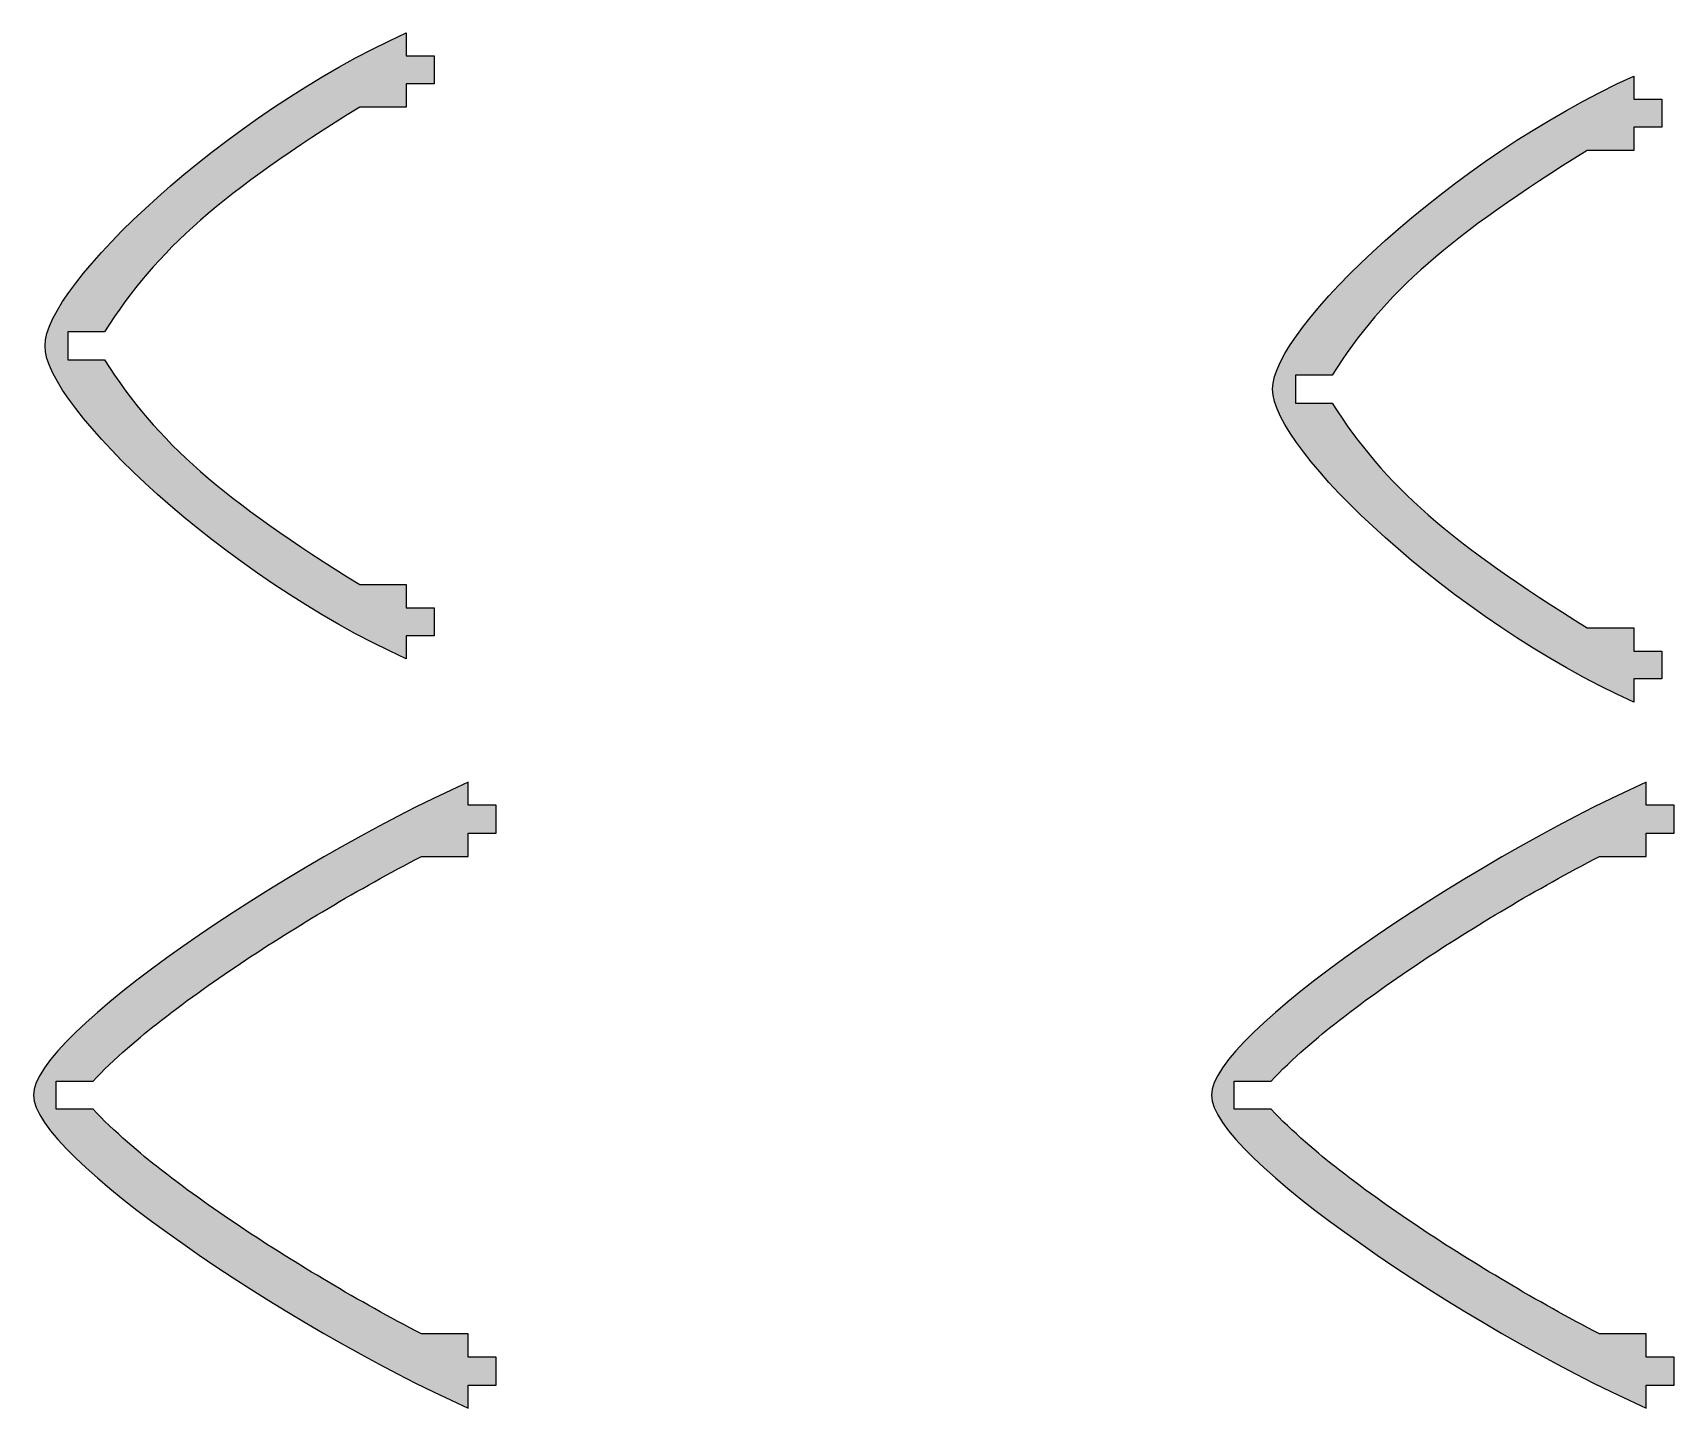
# Model space of a CAD drawing. Header units: millimetres. Extents: x -506 to 280, y -249 to 655.
# Drawn here: x -477.4 to -301.3, y 507.8 to 655.3 of the extents above; entities that cross this region are included whole.
import ezdxf

# ---------------------------------------------------------------- set-up
doc = ezdxf.new("R2010")
doc.units = ezdxf.units.MM
doc.header["$MEASUREMENT"] = 0
doc.layers.add('Camada 1', color=7, linetype='Continuous')

msp = doc.modelspace()

# ---------------------------------------------------------------- hatches: boundary and pattern name
at = {"layer": 'Camada 1', "true_color": 0xed3237}
h = msp.add_hatch(color=240, dxfattribs=at)
edge = h.paths.add_edge_path()
edge.add_spline(control_points=[(-437.2955, 655.345), (-456.7268, 646.6185), (-476.1203, 628.1905), (-476.0608, 621.757), (-476.1203, 615.3235), (-456.7268, 596.8955), (-437.2955, 588.169), (-437.2955, 588.169), (-437.2955, 590.6531), (-437.2955, 590.6531), (-437.2955, 590.6531), (-434.2955, 590.6531), (-434.2955, 590.6531), (-434.2955, 590.6531), (-434.2955, 593.6531), (-434.2955, 593.6531), (-434.2955, 593.6531), (-437.2955, 593.6531), (-437.2955, 593.6531), (-437.2955, 593.6531), (-437.2955, 596.1372), (-437.2955, 596.1372), (-437.2955, 596.1372), (-442.2955, 596.1372), (-442.2955, 596.1372), (-456.891, 605.1967), (-464.0995, 611.3829), (-469.6633, 620.257), (-469.6633, 620.257), (-473.6032, 620.257), (-473.6032, 620.257), (-473.6032, 620.257), (-473.6032, 623.257), (-473.6032, 623.257), (-473.6032, 623.257), (-469.6633, 623.257), (-469.6633, 623.257), (-464.0995, 632.1311), (-456.891, 638.3173), (-442.2955, 647.3768), (-442.2955, 647.3768), (-437.2955, 647.3768), (-437.2955, 647.3768), (-437.2955, 647.3768), (-437.2955, 649.8609), (-437.2955, 649.8609), (-437.2955, 649.8609), (-434.2955, 649.8609), (-434.2955, 649.8609), (-434.2955, 649.8609), (-434.2955, 652.8609), (-434.2955, 652.8609), (-434.2955, 652.8609), (-437.2955, 652.8609), (-437.2955, 652.8609), (-437.2955, 652.8609), (-437.2955, 655.345), (-437.2955, 655.345)], knot_values=[0, 0, 0, 0, 0.05263158, 0.05263158, 0.05263158, 0.10526316, 0.10526316, 0.10526316, 0.15789474, 0.15789474, 0.15789474, 0.21052632, 0.21052632, 0.21052632, 0.26315789, 0.26315789, 0.26315789, 0.31578947, 0.31578947, 0.31578947, 0.36842105, 0.36842105, 0.36842105, 0.42105263, 0.42105263, 0.42105263, 0.47368421, 0.47368421, 0.47368421, 0.52631579, 0.52631579, 0.52631579, 0.57894737, 0.57894737, 0.57894737, 0.63157895, 0.63157895, 0.63157895, 0.68421053, 0.68421053, 0.68421053, 0.73684211, 0.73684211, 0.73684211, 0.78947368, 0.78947368, 0.78947368, 0.84210526, 0.84210526, 0.84210526, 0.89473684, 0.89473684, 0.89473684, 0.94736842, 0.94736842, 0.94736842, 1, 1, 1, 1], degree=3, periodic=1)
h = msp.add_hatch(color=240, dxfattribs=at)
edge = h.paths.add_edge_path()
edge.add_spline(control_points=[(-305.5877, 650.7038), (-325.019, 641.9773), (-344.4125, 623.5493), (-344.353, 617.1158), (-344.4125, 610.6823), (-325.019, 592.2543), (-305.5877, 583.5278), (-305.5877, 583.5278), (-305.5877, 586.0119), (-305.5877, 586.0119), (-305.5877, 586.0119), (-302.5877, 586.0119), (-302.5877, 586.0119), (-302.5877, 586.0119), (-302.5877, 589.0119), (-302.5877, 589.0119), (-302.5877, 589.0119), (-305.5877, 589.0119), (-305.5877, 589.0119), (-305.5877, 589.0119), (-305.5877, 591.496), (-305.5877, 591.496), (-305.5877, 591.496), (-310.5877, 591.496), (-310.5877, 591.496), (-325.1832, 600.5555), (-332.3917, 606.7417), (-337.9555, 615.6158), (-337.9555, 615.6158), (-341.8954, 615.6158), (-341.8954, 615.6158), (-341.8954, 615.6158), (-341.8954, 618.6158), (-341.8954, 618.6158), (-341.8954, 618.6158), (-337.9555, 618.6158), (-337.9555, 618.6158), (-332.3917, 627.4899), (-325.1832, 633.6761), (-310.5877, 642.7356), (-310.5877, 642.7356), (-305.5877, 642.7356), (-305.5877, 642.7356), (-305.5877, 642.7356), (-305.5877, 645.2197), (-305.5877, 645.2197), (-305.5877, 645.2197), (-302.5877, 645.2197), (-302.5877, 645.2197), (-302.5877, 645.2197), (-302.5877, 648.2197), (-302.5877, 648.2197), (-302.5877, 648.2197), (-305.5877, 648.2197), (-305.5877, 648.2197), (-305.5877, 648.2197), (-305.5877, 650.7038), (-305.5877, 650.7038)], knot_values=[0, 0, 0, 0, 0.05263158, 0.05263158, 0.05263158, 0.10526316, 0.10526316, 0.10526316, 0.15789474, 0.15789474, 0.15789474, 0.21052632, 0.21052632, 0.21052632, 0.26315789, 0.26315789, 0.26315789, 0.31578947, 0.31578947, 0.31578947, 0.36842105, 0.36842105, 0.36842105, 0.42105263, 0.42105263, 0.42105263, 0.47368421, 0.47368421, 0.47368421, 0.52631579, 0.52631579, 0.52631579, 0.57894737, 0.57894737, 0.57894737, 0.63157895, 0.63157895, 0.63157895, 0.68421053, 0.68421053, 0.68421053, 0.73684211, 0.73684211, 0.73684211, 0.78947368, 0.78947368, 0.78947368, 0.84210526, 0.84210526, 0.84210526, 0.89473684, 0.89473684, 0.89473684, 0.94736842, 0.94736842, 0.94736842, 1, 1, 1, 1], degree=3, periodic=1)
h = msp.add_hatch(color=240, dxfattribs=at)
edge = h.paths.add_edge_path()
edge.add_spline(control_points=[(-430.6574, 507.7641), (-450.0887, 516.4906), (-477.3692, 534.9186), (-477.3097, 541.3521), (-477.3692, 547.7856), (-450.0887, 566.2136), (-430.6574, 574.9401), (-430.6574, 574.9401), (-430.6574, 572.456), (-430.6574, 572.456), (-430.6574, 572.456), (-427.6574, 572.456), (-427.6574, 572.456), (-427.6574, 572.456), (-427.6574, 569.456), (-427.6574, 569.456), (-427.6574, 569.456), (-430.6574, 569.456), (-430.6574, 569.456), (-430.6574, 569.456), (-430.6574, 566.9719), (-430.6574, 566.9719), (-430.6574, 566.9719), (-435.6574, 566.9719), (-435.6574, 566.9719), (-439.0666, 565.2132), (-442.4204, 563.3309), (-445.6957, 561.3896), (-451.9974, 557.6544), (-458.3367, 553.5231), (-464.0917, 548.9848), (-465.3678, 547.9785), (-468.8625, 545.1087), (-470.9122, 542.8521), (-470.9122, 542.8521), (-474.8521, 542.8521), (-474.8521, 542.8521), (-474.8521, 542.8521), (-474.8521, 539.8521), (-474.8521, 539.8521), (-474.8521, 539.8521), (-470.9122, 539.8521), (-470.9122, 539.8521), (-468.8625, 537.5955), (-465.3678, 534.7257), (-464.0917, 533.7194), (-458.3367, 529.1811), (-451.9974, 525.0498), (-445.6957, 521.3146), (-442.4204, 519.3733), (-439.0666, 517.491), (-435.6574, 515.7323), (-435.6574, 515.7323), (-430.6574, 515.7323), (-430.6574, 515.7323), (-430.6574, 515.7323), (-430.6574, 513.2482), (-430.6574, 513.2482), (-430.6574, 513.2482), (-427.6574, 513.2482), (-427.6574, 513.2482), (-427.6574, 513.2482), (-427.6574, 510.2482), (-427.6574, 510.2482), (-427.6574, 510.2482), (-430.6574, 510.2482), (-430.6574, 510.2482), (-430.6574, 510.2482), (-430.6574, 507.7641), (-430.6574, 507.7641)], knot_values=[0, 0, 0, 0, 0.04347826, 0.04347826, 0.04347826, 0.08695652, 0.08695652, 0.08695652, 0.13043478, 0.13043478, 0.13043478, 0.17391304, 0.17391304, 0.17391304, 0.2173913, 0.2173913, 0.2173913, 0.26086957, 0.26086957, 0.26086957, 0.30434783, 0.30434783, 0.30434783, 0.34782609, 0.34782609, 0.34782609, 0.39130435, 0.39130435, 0.39130435, 0.43478261, 0.43478261, 0.43478261, 0.47826087, 0.47826087, 0.47826087, 0.52173913, 0.52173913, 0.52173913, 0.56521739, 0.56521739, 0.56521739, 0.60869565, 0.60869565, 0.60869565, 0.65217391, 0.65217391, 0.65217391, 0.69565217, 0.69565217, 0.69565217, 0.73913043, 0.73913043, 0.73913043, 0.7826087, 0.7826087, 0.7826087, 0.82608696, 0.82608696, 0.82608696, 0.86956522, 0.86956522, 0.86956522, 0.91304348, 0.91304348, 0.91304348, 0.95652174, 0.95652174, 0.95652174, 1, 1, 1, 1], degree=3, periodic=1)
h = msp.add_hatch(color=240, dxfattribs=at)
edge = h.paths.add_edge_path()
edge.add_spline(control_points=[(-304.267, 507.7641), (-323.6983, 516.4906), (-350.9788, 534.9186), (-350.9193, 541.3521), (-350.9788, 547.7856), (-323.6983, 566.2136), (-304.267, 574.9401), (-304.267, 574.9401), (-304.267, 572.456), (-304.267, 572.456), (-304.267, 572.456), (-301.267, 572.456), (-301.267, 572.456), (-301.267, 572.456), (-301.267, 569.456), (-301.267, 569.456), (-301.267, 569.456), (-304.267, 569.456), (-304.267, 569.456), (-304.267, 569.456), (-304.267, 566.9719), (-304.267, 566.9719), (-304.267, 566.9719), (-309.267, 566.9719), (-309.267, 566.9719), (-312.6762, 565.2132), (-316.03, 563.3309), (-319.3053, 561.3896), (-325.607, 557.6544), (-331.9463, 553.5231), (-337.7013, 548.9848), (-338.9774, 547.9785), (-342.4721, 545.1087), (-344.5218, 542.8521), (-344.5218, 542.8521), (-348.4617, 542.8521), (-348.4617, 542.8521), (-348.4617, 542.8521), (-348.4617, 539.8521), (-348.4617, 539.8521), (-348.4617, 539.8521), (-344.5218, 539.8521), (-344.5218, 539.8521), (-342.4721, 537.5955), (-338.9774, 534.7257), (-337.7013, 533.7194), (-331.9463, 529.1811), (-325.607, 525.0498), (-319.3053, 521.3146), (-316.03, 519.3733), (-312.6762, 517.491), (-309.267, 515.7323), (-309.267, 515.7323), (-304.267, 515.7323), (-304.267, 515.7323), (-304.267, 515.7323), (-304.267, 513.2482), (-304.267, 513.2482), (-304.267, 513.2482), (-301.267, 513.2482), (-301.267, 513.2482), (-301.267, 513.2482), (-301.267, 510.2482), (-301.267, 510.2482), (-301.267, 510.2482), (-304.267, 510.2482), (-304.267, 510.2482), (-304.267, 510.2482), (-304.267, 507.7641), (-304.267, 507.7641)], knot_values=[0, 0, 0, 0, 0.04347826, 0.04347826, 0.04347826, 0.08695652, 0.08695652, 0.08695652, 0.13043478, 0.13043478, 0.13043478, 0.17391304, 0.17391304, 0.17391304, 0.2173913, 0.2173913, 0.2173913, 0.26086957, 0.26086957, 0.26086957, 0.30434783, 0.30434783, 0.30434783, 0.34782609, 0.34782609, 0.34782609, 0.39130435, 0.39130435, 0.39130435, 0.43478261, 0.43478261, 0.43478261, 0.47826087, 0.47826087, 0.47826087, 0.52173913, 0.52173913, 0.52173913, 0.56521739, 0.56521739, 0.56521739, 0.60869565, 0.60869565, 0.60869565, 0.65217391, 0.65217391, 0.65217391, 0.69565217, 0.69565217, 0.69565217, 0.73913043, 0.73913043, 0.73913043, 0.7826087, 0.7826087, 0.7826087, 0.82608696, 0.82608696, 0.82608696, 0.86956522, 0.86956522, 0.86956522, 0.91304348, 0.91304348, 0.91304348, 0.95652174, 0.95652174, 0.95652174, 1, 1, 1, 1], degree=3, periodic=1)

# ---------------------------------------------------------------- linework, layer by layer
at = {"layer": 'Camada 1', "color": 240}
for points, knots in [([(-437.2955, 655.345), (-456.7268, 646.6185), (-476.1203, 628.1905), (-476.0608, 621.757), (-476.1203, 615.3235), (-456.7268, 596.8955), (-437.2955, 588.169), (-437.2955, 588.169), (-437.2955, 590.6531), (-437.2955, 590.6531), (-437.2955, 590.6531), (-434.2955, 590.6531), (-434.2955, 590.6531), (-434.2955, 590.6531), (-434.2955, 593.6531), (-434.2955, 593.6531), (-434.2955, 593.6531), (-437.2955, 593.6531), (-437.2955, 593.6531), (-437.2955, 593.6531), (-437.2955, 596.1372), (-437.2955, 596.1372), (-437.2955, 596.1372), (-442.2955, 596.1372), (-442.2955, 596.1372), (-456.891, 605.1967), (-464.0995, 611.3829), (-469.6633, 620.257), (-469.6633, 620.257), (-473.6032, 620.257), (-473.6032, 620.257), (-473.6032, 620.257), (-473.6032, 623.257), (-473.6032, 623.257), (-473.6032, 623.257), (-469.6633, 623.257), (-469.6633, 623.257), (-464.0995, 632.1311), (-456.891, 638.3173), (-442.2955, 647.3768), (-442.2955, 647.3768), (-437.2955, 647.3768), (-437.2955, 647.3768), (-437.2955, 647.3768), (-437.2955, 649.8609), (-437.2955, 649.8609), (-437.2955, 649.8609), (-434.2955, 649.8609), (-434.2955, 649.8609), (-434.2955, 649.8609), (-434.2955, 652.8609), (-434.2955, 652.8609), (-434.2955, 652.8609), (-437.2955, 652.8609), (-437.2955, 652.8609), (-437.2955, 652.8609), (-437.2955, 655.345), (-437.2955, 655.345)], [0, 0, 0, 0, 0.05263158, 0.05263158, 0.05263158, 0.10526316, 0.10526316, 0.10526316, 0.15789474, 0.15789474, 0.15789474, 0.21052632, 0.21052632, 0.21052632, 0.26315789, 0.26315789, 0.26315789, 0.31578947, 0.31578947, 0.31578947, 0.36842105, 0.36842105, 0.36842105, 0.42105263, 0.42105263, 0.42105263, 0.47368421, 0.47368421, 0.47368421, 0.52631579, 0.52631579, 0.52631579, 0.57894737, 0.57894737, 0.57894737, 0.63157895, 0.63157895, 0.63157895, 0.68421053, 0.68421053, 0.68421053, 0.73684211, 0.73684211, 0.73684211, 0.78947368, 0.78947368, 0.78947368, 0.84210526, 0.84210526, 0.84210526, 0.89473684, 0.89473684, 0.89473684, 0.94736842, 0.94736842, 0.94736842, 1, 1, 1, 1]), ([(-305.5877, 650.7038), (-325.019, 641.9773), (-344.4125, 623.5493), (-344.353, 617.1158), (-344.4125, 610.6823), (-325.019, 592.2543), (-305.5877, 583.5278), (-305.5877, 583.5278), (-305.5877, 586.0119), (-305.5877, 586.0119), (-305.5877, 586.0119), (-302.5877, 586.0119), (-302.5877, 586.0119), (-302.5877, 586.0119), (-302.5877, 589.0119), (-302.5877, 589.0119), (-302.5877, 589.0119), (-305.5877, 589.0119), (-305.5877, 589.0119), (-305.5877, 589.0119), (-305.5877, 591.496), (-305.5877, 591.496), (-305.5877, 591.496), (-310.5877, 591.496), (-310.5877, 591.496), (-325.1832, 600.5555), (-332.3917, 606.7417), (-337.9555, 615.6158), (-337.9555, 615.6158), (-341.8954, 615.6158), (-341.8954, 615.6158), (-341.8954, 615.6158), (-341.8954, 618.6158), (-341.8954, 618.6158), (-341.8954, 618.6158), (-337.9555, 618.6158), (-337.9555, 618.6158), (-332.3917, 627.4899), (-325.1832, 633.6761), (-310.5877, 642.7356), (-310.5877, 642.7356), (-305.5877, 642.7356), (-305.5877, 642.7356), (-305.5877, 642.7356), (-305.5877, 645.2197), (-305.5877, 645.2197), (-305.5877, 645.2197), (-302.5877, 645.2197), (-302.5877, 645.2197), (-302.5877, 645.2197), (-302.5877, 648.2197), (-302.5877, 648.2197), (-302.5877, 648.2197), (-305.5877, 648.2197), (-305.5877, 648.2197), (-305.5877, 648.2197), (-305.5877, 650.7038), (-305.5877, 650.7038)], [0, 0, 0, 0, 0.05263158, 0.05263158, 0.05263158, 0.10526316, 0.10526316, 0.10526316, 0.15789474, 0.15789474, 0.15789474, 0.21052632, 0.21052632, 0.21052632, 0.26315789, 0.26315789, 0.26315789, 0.31578947, 0.31578947, 0.31578947, 0.36842105, 0.36842105, 0.36842105, 0.42105263, 0.42105263, 0.42105263, 0.47368421, 0.47368421, 0.47368421, 0.52631579, 0.52631579, 0.52631579, 0.57894737, 0.57894737, 0.57894737, 0.63157895, 0.63157895, 0.63157895, 0.68421053, 0.68421053, 0.68421053, 0.73684211, 0.73684211, 0.73684211, 0.78947368, 0.78947368, 0.78947368, 0.84210526, 0.84210526, 0.84210526, 0.89473684, 0.89473684, 0.89473684, 0.94736842, 0.94736842, 0.94736842, 1, 1, 1, 1]), ([(-430.6574, 507.7641), (-450.0887, 516.4906), (-477.3692, 534.9186), (-477.3097, 541.3521), (-477.3692, 547.7856), (-450.0887, 566.2136), (-430.6574, 574.9401), (-430.6574, 574.9401), (-430.6574, 572.456), (-430.6574, 572.456), (-430.6574, 572.456), (-427.6574, 572.456), (-427.6574, 572.456), (-427.6574, 572.456), (-427.6574, 569.456), (-427.6574, 569.456), (-427.6574, 569.456), (-430.6574, 569.456), (-430.6574, 569.456), (-430.6574, 569.456), (-430.6574, 566.9719), (-430.6574, 566.9719), (-430.6574, 566.9719), (-435.6574, 566.9719), (-435.6574, 566.9719), (-439.0666, 565.2132), (-442.4204, 563.3309), (-445.6957, 561.3896), (-451.9974, 557.6544), (-458.3367, 553.5231), (-464.0917, 548.9848), (-465.3678, 547.9785), (-468.8625, 545.1087), (-470.9122, 542.8521), (-470.9122, 542.8521), (-474.8521, 542.8521), (-474.8521, 542.8521), (-474.8521, 542.8521), (-474.8521, 539.8521), (-474.8521, 539.8521), (-474.8521, 539.8521), (-470.9122, 539.8521), (-470.9122, 539.8521), (-468.8625, 537.5955), (-465.3678, 534.7257), (-464.0917, 533.7194), (-458.3367, 529.1811), (-451.9974, 525.0498), (-445.6957, 521.3146), (-442.4204, 519.3733), (-439.0666, 517.491), (-435.6574, 515.7323), (-435.6574, 515.7323), (-430.6574, 515.7323), (-430.6574, 515.7323), (-430.6574, 515.7323), (-430.6574, 513.2482), (-430.6574, 513.2482), (-430.6574, 513.2482), (-427.6574, 513.2482), (-427.6574, 513.2482), (-427.6574, 513.2482), (-427.6574, 510.2482), (-427.6574, 510.2482), (-427.6574, 510.2482), (-430.6574, 510.2482), (-430.6574, 510.2482), (-430.6574, 510.2482), (-430.6574, 507.7641), (-430.6574, 507.7641)], [0, 0, 0, 0, 0.04347826, 0.04347826, 0.04347826, 0.08695652, 0.08695652, 0.08695652, 0.13043478, 0.13043478, 0.13043478, 0.17391304, 0.17391304, 0.17391304, 0.2173913, 0.2173913, 0.2173913, 0.26086957, 0.26086957, 0.26086957, 0.30434783, 0.30434783, 0.30434783, 0.34782609, 0.34782609, 0.34782609, 0.39130435, 0.39130435, 0.39130435, 0.43478261, 0.43478261, 0.43478261, 0.47826087, 0.47826087, 0.47826087, 0.52173913, 0.52173913, 0.52173913, 0.56521739, 0.56521739, 0.56521739, 0.60869565, 0.60869565, 0.60869565, 0.65217391, 0.65217391, 0.65217391, 0.69565217, 0.69565217, 0.69565217, 0.73913043, 0.73913043, 0.73913043, 0.7826087, 0.7826087, 0.7826087, 0.82608696, 0.82608696, 0.82608696, 0.86956522, 0.86956522, 0.86956522, 0.91304348, 0.91304348, 0.91304348, 0.95652174, 0.95652174, 0.95652174, 1, 1, 1, 1]), ([(-304.267, 507.7641), (-323.6983, 516.4906), (-350.9788, 534.9186), (-350.9193, 541.3521), (-350.9788, 547.7856), (-323.6983, 566.2136), (-304.267, 574.9401), (-304.267, 574.9401), (-304.267, 572.456), (-304.267, 572.456), (-304.267, 572.456), (-301.267, 572.456), (-301.267, 572.456), (-301.267, 572.456), (-301.267, 569.456), (-301.267, 569.456), (-301.267, 569.456), (-304.267, 569.456), (-304.267, 569.456), (-304.267, 569.456), (-304.267, 566.9719), (-304.267, 566.9719), (-304.267, 566.9719), (-309.267, 566.9719), (-309.267, 566.9719), (-312.6762, 565.2132), (-316.03, 563.3309), (-319.3053, 561.3896), (-325.607, 557.6544), (-331.9463, 553.5231), (-337.7013, 548.9848), (-338.9774, 547.9785), (-342.4721, 545.1087), (-344.5218, 542.8521), (-344.5218, 542.8521), (-348.4617, 542.8521), (-348.4617, 542.8521), (-348.4617, 542.8521), (-348.4617, 539.8521), (-348.4617, 539.8521), (-348.4617, 539.8521), (-344.5218, 539.8521), (-344.5218, 539.8521), (-342.4721, 537.5955), (-338.9774, 534.7257), (-337.7013, 533.7194), (-331.9463, 529.1811), (-325.607, 525.0498), (-319.3053, 521.3146), (-316.03, 519.3733), (-312.6762, 517.491), (-309.267, 515.7323), (-309.267, 515.7323), (-304.267, 515.7323), (-304.267, 515.7323), (-304.267, 515.7323), (-304.267, 513.2482), (-304.267, 513.2482), (-304.267, 513.2482), (-301.267, 513.2482), (-301.267, 513.2482), (-301.267, 513.2482), (-301.267, 510.2482), (-301.267, 510.2482), (-301.267, 510.2482), (-304.267, 510.2482), (-304.267, 510.2482), (-304.267, 510.2482), (-304.267, 507.7641), (-304.267, 507.7641)], [0, 0, 0, 0, 0.04347826, 0.04347826, 0.04347826, 0.08695652, 0.08695652, 0.08695652, 0.13043478, 0.13043478, 0.13043478, 0.17391304, 0.17391304, 0.17391304, 0.2173913, 0.2173913, 0.2173913, 0.26086957, 0.26086957, 0.26086957, 0.30434783, 0.30434783, 0.30434783, 0.34782609, 0.34782609, 0.34782609, 0.39130435, 0.39130435, 0.39130435, 0.43478261, 0.43478261, 0.43478261, 0.47826087, 0.47826087, 0.47826087, 0.52173913, 0.52173913, 0.52173913, 0.56521739, 0.56521739, 0.56521739, 0.60869565, 0.60869565, 0.60869565, 0.65217391, 0.65217391, 0.65217391, 0.69565217, 0.69565217, 0.69565217, 0.73913043, 0.73913043, 0.73913043, 0.7826087, 0.7826087, 0.7826087, 0.82608696, 0.82608696, 0.82608696, 0.86956522, 0.86956522, 0.86956522, 0.91304348, 0.91304348, 0.91304348, 0.95652174, 0.95652174, 0.95652174, 1, 1, 1, 1])]:
    msp.add_open_spline(points, degree=3, knots=knots, dxfattribs=at)

doc.saveas('drawing.dxf')
